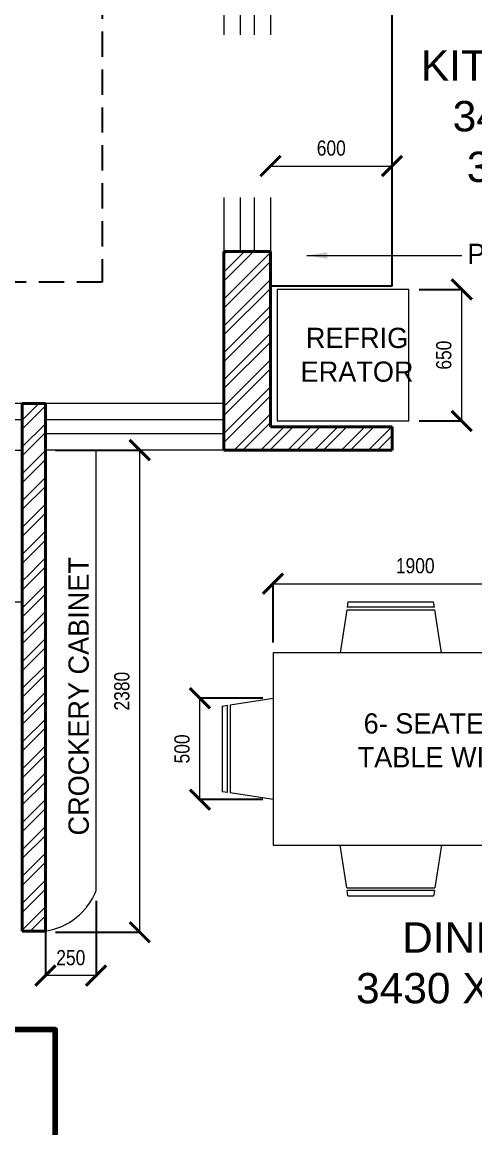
# Model space of a CAD drawing. Header units: millimetres. Extents: x 997936 to 1027636, y 1268519 to 1294901.
# Drawn here: x 1004988 to 1007222, y 1282423 to 1287884 of the extents above; entities that cross this region are included whole.
import ezdxf

# ---------------------------------------------------------------- set-up
doc = ezdxf.new("R2010")
doc.units = ezdxf.units.MM
doc.header["$LTSCALE"] = 500
doc.header["$MEASUREMENT"] = 0
doc.header["$PDMODE"] = 34
doc.header["$PDSIZE"] = 100
doc.linetypes.add('DASHED2', pattern=[0.375, 0.25, -0.125])
for name, color, linetype, lineweight in [('A-Furn', 253, 'Continuous', 0), ('DIMENSION', 7, 'Continuous', 0), ('furniture', 252, 'Continuous', 9), ('GATE', 232, 'Continuous', 9), ('HATCH', 255, 'Continuous', 0), ('PROJECTION', 214, 'DASHED2', 25), ('TEXT', 250, 'Continuous', 9), ('W-wall', 1, 'Continuous', 40), ('WALLS', 1, 'Continuous', 40), ('window', 150, 'Continuous', 9)]:
    doc.layers.add(name, color=color, linetype=linetype, lineweight=lineweight)
doc.layers.add('grid text', color=7, linetype='Continuous', lineweight=18, true_color=0x000000)
doc.styles.get("Standard").update_dxf_attribs({"font": 'ARIALN.TTF', "height": 75})
doc.dimstyles.new('for electrical conduit', dxfattribs={"dimtxt": 175, "dimasz": 80, "dimexe": 1.25, "dimexo": 50, "dimgap": 50, "dimtad": 1, "dimdec": 0, "dimrnd": 5, "dimtxsty": 'Standard', "dimblk": 'ARCHTICK', "dimcen": 2.5, "dimclrd": 256, "dimadec": 0, "dimazin": 0, "dimtfac": 1, "dimtdec": 0, "dimtmove": 0, "dimatfit": 3, "dimfxl": 0, "dimlwd": -1, "dimarcsym": 0})
pattern_1 = [(45, (-73182.42, 76093.13), (-66.291261, 66.291261), []), (45, (-73138.22, 76093.13), (-66.291261, 66.291261), [])]

# ---------------------------------------------------------------- blocks, each defined once
blk = doc.blocks.new('Dining Set - 36 x 72 in.')
at = {"linetype": 'Continuous', "lineweight": 20}
for p, q in [((-22, 27.5), (-22.1562, 26.50042)), ((-22, 27.5), (-6, 27.5)), ((-5.8437, 26.49966), (-6, 27.5)), ((6, 27.5), (5.8438, 26.50042)), ((6, 27.5), (22, 27.5)), ((22.1563, 26.49966), (22, 27.5)), ((-22.2343, 26.00059), (-23.4847, 17.99762)), ((-22.2304, 26), (-5.7608, 26)), ((-5.8416, 26.5), (-22.1534, 26.5)), ((-4.5152, 17.99762), (-5.7655, 25.99926)), ((5.7657, 26.00059), (4.5153, 17.99762)), ((5.7696, 26), (22.2392, 26)), ((22.1584, 26.5), (5.8466, 26.5)), ((23.4848, 17.99762), (22.2345, 25.99926)), ((36, 18), (-36, 18)), ((-36, 18), (-36, -18)), ((36, -18), (36, 18)), ((-44.0006, 8.23428), (-35.9976, 9.48474)), ((44.0006, 8.23428), (35.9976, 9.48474)), ((-45.5, 8), (-44.5004, 8.15617)), ((-45.5, 8), (-45.5, -8)), ((-44.5, -8.15843), (-44.5, 8.15338)), ((-44, 8.23041), (-44, -8.23915)), ((44, 8.23041), (44, -8.23915)), ((44.5, -8.15843), (44.5, 8.15338)), ((45.5, 8), (44.5005, 8.15617)), ((45.5, 8), (45.5, -8)), ((-44.4997, -8.15631), (-45.5, -8)), ((-35.9976, -9.48476), (-43.9993, -8.2345)), ((35.9976, -9.48476), (43.9993, -8.2345)), ((44.4997, -8.15631), (45.5, -8)), ((-36, -18), (36, -18)), ((-22.2343, -26.0006), (-23.4847, -17.99762)), ((-4.5152, -17.99762), (-5.7655, -25.99928)), ((5.7657, -26.0006), (4.5153, -17.99762)), ((23.4848, -17.99762), (22.2345, -25.99928)), ((-22.2304, -26), (-5.7608, -26)), ((-22, -27.5), (-22.1562, -26.50044)), ((-5.8416, -26.5), (-22.1534, -26.5)), ((-5.8437, -26.49967), (-6, -27.5)), ((5.7696, -26), (22.2392, -26)), ((6, -27.5), (5.8438, -26.50044)), ((22.1584, -26.5), (5.8466, -26.5)), ((22.1563, -26.49967), (22, -27.5)), ((-22, -27.5), (-6, -27.5)), ((6, -27.5), (22, -27.5))]:
    blk.add_line(p, q, dxfattribs=at)
blk = doc.blocks.new('_ArchTick')
at = {"layer": 'W-wall', "color": 0, "lineweight": 70, "const_width": 0.15}
blk.add_lwpolyline([(-0.5, -0.5), (0.5, 0.5)], dxfattribs=at)
blk = doc.blocks.new('*D536')
at = {"layer": 'Defpoints', "color": 0}
for p in [(1005103.2, 1285770.4), (1005568.6, 1285770.4), (1005103.2, 1283389.1)]:
    blk.add_point(p, dxfattribs=at)
at = {"layer": 'DIMENSION', "color": 0, "lineweight": -2}
for p, q in [((1005153.2, 1285770.4), (1005569.8, 1285770.4)), ((1005153.2, 1283389.1), (1005569.8, 1283389.1))]:
    blk.add_line(p, q, dxfattribs=at)
at = {"layer": 'DIMENSION'}
blk.add_line((1005568.6, 1283389.1), (1005568.6, 1285770.4), dxfattribs=at)
at = {"layer": 'DIMENSION', "xscale": 100, "yscale": 100, "zscale": 100}
for p, rotation in [((1005568.6, 1285770.4), 90), ((1005568.6, 1283389.1), 270)]:
    blk.add_blockref('_ArchTick', p, dxfattribs=dict(at, rotation=rotation))
at = {"layer": 'DIMENSION', "color": 0, "insert": (1005480.3, 1284579.8), "char_height": 75, "attachment_point": 5, "rotation": 90}
blk.add_mtext('2380', dxfattribs=at)
blk = doc.blocks.new('*D493')
at = {"layer": 'Defpoints', "color": 0}
for p in [(1005865.6, 1284545), (1006226.3, 1284545), (1006226.4, 1284044.2)]:
    blk.add_point(p, dxfattribs=at)
at = {"layer": 'DIMENSION', "color": 0, "lineweight": -2}
for p, q in [((1006176.3, 1284545), (1005864.3, 1284545)), ((1006176.4, 1284044.2), (1005864.3, 1284044.2))]:
    blk.add_line(p, q, dxfattribs=at)
at = {"layer": 'DIMENSION'}
blk.add_line((1005865.6, 1284044.2), (1005865.6, 1284545), dxfattribs=at)
at = {"layer": 'DIMENSION', "xscale": 100, "yscale": 100, "zscale": 100}
for p, rotation in [((1005865.6, 1284545), 90), ((1005865.6, 1284044.2), 270)]:
    blk.add_blockref('_ArchTick', p, dxfattribs=dict(at, rotation=rotation))
at = {"layer": 'DIMENSION', "color": 0, "insert": (1005777.3, 1284294.6), "char_height": 75, "attachment_point": 5, "rotation": 90}
blk.add_mtext('500', dxfattribs=at)
blk = doc.blocks.new('*D494')
at = {"layer": 'Defpoints', "color": 0}
for p in [(1008127.1, 1285110.6), (1006226.3, 1284769.8), (1008127.1, 1284769.8)]:
    blk.add_point(p, dxfattribs=at)
at = {"layer": 'DIMENSION', "color": 0, "lineweight": -2}
for p, q in [((1006226.3, 1284819.8), (1006226.3, 1285111.9)), ((1008127.1, 1284819.8), (1008127.1, 1285111.9))]:
    blk.add_line(p, q, dxfattribs=at)
at = {"layer": 'DIMENSION'}
blk.add_line((1006226.3, 1285110.6), (1008127.1, 1285110.6), dxfattribs=at)
at = {"layer": 'DIMENSION', "xscale": 100, "yscale": 100, "zscale": 100, "rotation": 180}
blk.add_blockref('_ArchTick', (1006226.3, 1285110.6), dxfattribs=at)
at = {"layer": 'DIMENSION', "xscale": 100, "yscale": 100, "zscale": 100}
blk.add_blockref('_ArchTick', (1008127.1, 1285110.6), dxfattribs=at)
at = {"layer": 'DIMENSION', "color": 0, "insert": (1006927.6, 1285198.9), "char_height": 75, "attachment_point": 5}
blk.add_mtext('1900', dxfattribs=at)
blk = doc.blocks.new('*D542')
at = {"layer": 'Defpoints', "color": 0}
for p in [(1005103.2, 1283595), (1005353.4, 1283595), (1005103.2, 1283175.1)]:
    blk.add_point(p, dxfattribs=at)
at = {"layer": 'DIMENSION', "color": 0, "lineweight": -2}
for p, q in [((1005103.2, 1283545), (1005103.2, 1283173.9)), ((1005353.4, 1283545), (1005353.4, 1283173.9))]:
    blk.add_line(p, q, dxfattribs=at)
at = {"layer": 'DIMENSION'}
blk.add_line((1005353.4, 1283175.1), (1005103.2, 1283175.1), dxfattribs=at)
at = {"layer": 'DIMENSION', "xscale": 100, "yscale": 100, "zscale": 100, "rotation": 180}
blk.add_blockref('_ArchTick', (1005103.2, 1283175.1), dxfattribs=at)
at = {"layer": 'DIMENSION', "xscale": 100, "yscale": 100, "zscale": 100}
blk.add_blockref('_ArchTick', (1005353.4, 1283175.1), dxfattribs=at)
at = {"layer": 'DIMENSION', "color": 0, "insert": (1005228.3, 1283263.4), "char_height": 75, "attachment_point": 5}
blk.add_mtext('250', dxfattribs=at)
blk = doc.blocks.new('*D549')
at = {"layer": 'Defpoints', "color": 0}
for p in [(1006896.6, 1286564.1), (1007157.1, 1286564.1), (1006896.6, 1285914.1)]:
    blk.add_point(p, dxfattribs=at)
at = {"layer": 'DIMENSION', "color": 0, "lineweight": -2}
for p, q in [((1006946.6, 1286564.1), (1007158.3, 1286564.1)), ((1006946.6, 1285914.1), (1007158.3, 1285914.1))]:
    blk.add_line(p, q, dxfattribs=at)
at = {"layer": 'DIMENSION'}
blk.add_line((1007157.1, 1285914.1), (1007157.1, 1286564.1), dxfattribs=at)
at = {"layer": 'DIMENSION', "xscale": 100, "yscale": 100, "zscale": 100}
for p, rotation in [((1007157.1, 1286564.1), 90), ((1007157.1, 1285914.1), 270)]:
    blk.add_blockref('_ArchTick', p, dxfattribs=dict(at, rotation=rotation))
at = {"layer": 'DIMENSION', "color": 0, "insert": (1007068.8, 1286239.1), "char_height": 75, "attachment_point": 5, "rotation": 90}
blk.add_mtext('650', dxfattribs=at)
blk = doc.blocks.new('*D550')
at = {"layer": 'Defpoints', "color": 0}
for p in [(1006813.4, 1287173.1), (1006213.4, 1287123.6), (1006813.4, 1287123.6)]:
    blk.add_point(p, dxfattribs=at)
at = {"layer": 'DIMENSION', "color": 0, "lineweight": -2}
for p, q in [((1006213.4, 1287173.1), (1006213.4, 1287174.4)), ((1006813.4, 1287173.1), (1006813.4, 1287174.4))]:
    blk.add_line(p, q, dxfattribs=at)
at = {"layer": 'DIMENSION'}
blk.add_line((1006213.4, 1287173.1), (1006813.4, 1287173.1), dxfattribs=at)
at = {"layer": 'DIMENSION', "xscale": 100, "yscale": 100, "zscale": 100, "rotation": 180}
blk.add_blockref('_ArchTick', (1006213.4, 1287173.1), dxfattribs=at)
at = {"layer": 'DIMENSION', "xscale": 100, "yscale": 100, "zscale": 100}
blk.add_blockref('_ArchTick', (1006813.4, 1287173.1), dxfattribs=at)
at = {"layer": 'DIMENSION', "color": 0, "insert": (1006513.4, 1287261.4), "char_height": 75, "attachment_point": 5}
blk.add_mtext('600', dxfattribs=at)

msp = doc.modelspace()

# ---------------------------------------------------------------- hatches: boundary and pattern name
at = {"lineweight": 0, "ltscale": 200}
h = msp.add_hatch(dxfattribs=at)
h.set_pattern_fill('ANSI32', color=256, scale=250, style=0)
h.set_pattern_definition(pattern_1)
h.paths.add_polyline_path([(1006213.4, 1286750.4), (1005983.4, 1286750.4), (1005983.4, 1285770.4), (1006213.4, 1285770.4)])
h = msp.add_hatch(dxfattribs=at)
h.set_pattern_fill('ANSI32', color=256, scale=250, style=0)
h.set_pattern_definition(pattern_1)
h.paths.add_polyline_path([(1006813.4, 1285885.4), (1006213.4, 1285885.4), (1006213.4, 1285770.4), (1006813.4, 1285770.4)])

# ---------------------------------------------------------------- linework, layer by layer
msp.add_line((1003464.2, 1285020.4), (1004988.2, 1285020.4), dxfattribs=at)
at = {"layer": 'furniture', "lineweight": 25}
msp.add_line((1006813.4, 1286580.6), (1006213.4, 1286580.6), dxfattribs=at)
at = {"layer": 'GATE'}
msp.add_lwpolyline([(1006246.6, 1285914.1), (1006896.6, 1285914.1), (1006896.6, 1286564.1), (1006246.6, 1286564.1)], close=True, dxfattribs=at)
at = {"layer": 'PROJECTION'}
for p, q in [((1005383.4, 1288400.4), (1005383.4, 1286600.4)), ((1005383.4, 1286600.4), (1004179.2, 1286600.4))]:
    msp.add_line(p, q, dxfattribs=at)
at = {"layer": 'TEXT', "color": 3, "lineweight": 90, "ltscale": 200}
msp.add_lwpolyline([(998882, 1282908.5), (1005151.2, 1282908.5), (1005151.2, 1278225.9), (998882, 1278225.9)], close=True, dxfattribs=at)
at = {"layer": 'WALLS', "ltscale": 200}
for p, q in [((1005983.4, 1286750.4), (1006213.4, 1286750.4)), ((1005983.4, 1285770.4), (1005983.4, 1286750.4)), ((1006213.4, 1285885.4), (1006213.4, 1286750.4)), ((1005983.4, 1286000.4), (1005983.4, 1286600.4)), ((1005103.2, 1286000.4), (1004988.2, 1286000.4)), ((1006813.4, 1285885.4), (1006213.4, 1285885.4)), ((1006813.4, 1285885.4), (1006813.4, 1285770.4)), ((1006213.4, 1285770.4), (1005983.4, 1285770.4)), ((1006213.4, 1285770.4), (1006813.4, 1285770.4)), ((1005103.2, 1283394.8), (1004988.2, 1283394.8))]:
    msp.add_line(p, q, dxfattribs=at)
at = {"layer": 'window', "ltscale": 200}
for p, q in [((1005983.4, 1288100.4), (1005983.4, 1286750.4)), ((1006063.4, 1288100.4), (1006063.4, 1286750.4)), ((1006133.4, 1288100.4), (1006133.4, 1286750.4)), ((1006213.4, 1288100.4), (1006213.4, 1286750.4)), ((1005983.4, 1286000.4), (1005103.2, 1286000.4)), ((1005983.4, 1285920.4), (1005103.2, 1285920.4)), ((1005983.4, 1285850.4), (1005103.2, 1285850.4)), ((1005983.4, 1285770.4), (1005103.2, 1285770.4))]:
    msp.add_line(p, q, dxfattribs=at)
msp.add_lwpolyline([(1004988.2, 1286000.4), (1004388.2, 1286000.4), (1004388.2, 1285770.4), (1004988.2, 1285770.4)], close=True, dxfattribs=at)
at = {"layer": 'window', "linetype": 'DASHED2', "ltscale": 0.8}
msp.add_lwpolyline([(1004988.2, 1285920.4), (1004388.2, 1285920.4), (1004388.2, 1285850.4), (1004988.2, 1285850.4)], close=True, dxfattribs=at)

# ---------------------------------------------------------------- block references
at = {"layer": 'HATCH', "xscale": 26.39999999990687, "yscale": 26.39999999990687, "zscale": 26.4}
msp.add_blockref('Dining Set - 36 x 72 in.', (1007176.7, 1284294.6), dxfattribs=at)

# ---------------------------------------------------------------- texts
at = {"layer": 'DIMENSION', "char_height": 100, "width": 731.051, "attachment_point": 2}
for s, insert in [('{\\fCentury Gothic|b0|i0|c0|p34;PLATFORM^JLVL+750}', (1007548.7, 1286789.2)), ('{\\fCentury Gothic|b0|i0|c0|p34;REFRIG^JERATOR}', (1006640.6, 1286374.4))]:
    msp.add_mtext(s, dxfattribs=dict(at, insert=insert))
at = {"layer": 'grid text', "ltscale": 10, "char_height": 150, "width": 3871.847, "attachment_point": 2, "bg_fill": 2}
for s, insert in [('\\A1;{\\fArial|b0|i0|c0|p34;TOILET\\P1525X2260}', (1004234.9, 1285616.6)), ('\\A1;{\\fArial|b0|i0|c0|p34;DINING \\P3430 X 3355}', (1007229.7, 1283438.4))]:
    msp.add_mtext(s, dxfattribs=dict(at, insert=insert))

# ---------------------------------------------------------------- dimensions: what is measured, and where the dimension line sits
at = {"layer": 'DIMENSION'}
dim = msp.add_linear_dim(base=(1007157.1, 1286564.1), p1=(1006896.6, 1285914.1), p2=(1006896.6, 1286564.1), angle=90, dimstyle='for electrical conduit', override={"dimtxt": 100, "dimasz": 100, "dimfxl": 500, "dimfxlon": 1}, dxfattribs=at)
dim.commit()
dim.dimension.update_dxf_attribs({"geometry": '*D549', "text_midpoint": (1007157.1, 1286239.1), "dimtype": 160})
dim = msp.add_linear_dim(base=(1005865.6, 1284545), p1=(1006226.4, 1284044.2), p2=(1006226.3, 1284545), angle=90, dimstyle='for electrical conduit', override={"dimtxt": 100, "dimasz": 100, "dimfxl": 500, "dimfxlon": 1}, dxfattribs=at)
dim.commit()
dim.dimension.update_dxf_attribs({"geometry": '*D493', "text_midpoint": (1005777.3, 1284294.6)})

# ---------------------------------------------------------------- leaders
msp.add_leader([(1006393.6, 1286731.1), (1007157.1, 1286731.1)], dimstyle='for electrical conduit', override={"dimtxt": 100, "dimasz": 100, "dimfxl": 500, "dimfxlon": 1}, dxfattribs=at)

# ---------------------------------------------------------------- next in the draw order: hatches: boundary and pattern name
at = {"lineweight": 0, "ltscale": 200}
h = msp.add_hatch(dxfattribs=at)
h.set_pattern_fill('ANSI32', color=256, scale=250, style=0)
h.set_pattern_definition(pattern_1)
h.paths.add_polyline_path([(1004988.2, 1283394.8), (1004988.2, 1286000.4), (1005103.2, 1286000.4), (1005103.2, 1283394.8)])

# ---------------------------------------------------------------- next in the draw order: linework, layer by layer
at = {"layer": 'A-Furn'}
msp.add_line((1005353.4, 1283595), (1005353.4, 1285770.4), dxfattribs=at)
msp.add_arc((1005054.9, 1283711.6), 320.4, 278.6694, 338.66, dxfattribs=at)
at = {"layer": 'WALLS', "ltscale": 200}
for p, q in [((1004988.2, 1283394.8), (1004988.2, 1286000.4)), ((1005103.2, 1283394.8), (1005103.2, 1286000.4))]:
    msp.add_line(p, q, dxfattribs=at)

# ---------------------------------------------------------------- next in the draw order: texts
at = {"layer": 'DIMENSION', "insert": (1007271.2, 1284470.5, 0), "char_height": 100, "width": 1505.05, "attachment_point": 2, "bg_fill": 2}
msp.add_mtext('{\\fCentury Gothic|b0|i0|c0|p34;6- SEATER DINING TABLE WITH CHAIR}', dxfattribs=at)
at = {"layer": 'grid text', "ltscale": 10, "insert": (1007415.3, 1287744.4), "char_height": 150, "width": 3871.847, "attachment_point": 2, "bg_fill": 2}
msp.add_mtext('\\A1;{\\fArial|b0|i0|c0|p34;KITCHEN \\P3430X\\P3355}', dxfattribs=at)
at = {"layer": 'TEXT', "color": 44, "lineweight": 0, "insert": (1005216.9, 1284554.5), "char_height": 100, "width": 1408.69, "attachment_point": 2, "rotation": 90}
msp.add_mtext('{\\fCentury Gothic|b0|i0|c0|p34;CROCKERY CABINET}', dxfattribs=at)

# ---------------------------------------------------------------- next in the draw order: dimensions: what is measured, and where the dimension line sits
at = {"layer": 'DIMENSION'}
dim = msp.add_linear_dim(base=(1005568.6, 1285770.4), p1=(1005103.2, 1283389.1), p2=(1005103.2, 1285770.4), angle=90, dimstyle='for electrical conduit', override={"dimtxt": 100, "dimasz": 100, "dimfxl": 500, "dimfxlon": 1}, dxfattribs=at)
dim.commit()
dim.dimension.update_dxf_attribs({"geometry": '*D536', "text_midpoint": (1005480.3, 1284579.8)})
for base, p1, p2, picture, middle in [((1008127.1, 1285110.6), (1006226.3, 1284769.8), (1008127.1, 1284769.8), '*D494', (1006927.6, 1285110.6)), ((1005103.2, 1283175.1), (1005353.4, 1283595), (1005103.2, 1283595), '*D542', (1005228.3, 1283175.1))]:
    dim = msp.add_linear_dim(base=base, p1=p1, p2=p2, dimstyle='for electrical conduit', override={"dimtxt": 100, "dimasz": 100, "dimfxl": 500, "dimfxlon": 1}, dxfattribs=at)
    dim.commit()
    dim.dimension.update_dxf_attribs({"geometry": picture, "text_midpoint": middle, "dimtype": 160})

# ---------------------------------------------------------------- next in the draw order: linework, layer by layer
at = {"layer": 'furniture', "lineweight": 25}
msp.add_line((1006813.4, 1286580.6), (1006813.4, 1289238.2), dxfattribs=at)

# ---------------------------------------------------------------- next in the draw order: dimensions: what is measured, and where the dimension line sits
at = {"layer": 'DIMENSION'}
dim = msp.add_linear_dim(base=(1006813.4, 1287173.1), p1=(1006213.4, 1287123.6), p2=(1006813.4, 1287123.6), dimstyle='for electrical conduit', override={"dimtxt": 100, "dimasz": 100, "dimfxl": 500, "dimfxlon": 1}, dxfattribs=at)
dim.commit()
dim.dimension.update_dxf_attribs({"geometry": '*D550', "text_midpoint": (1006513.4, 1287261.4)})

doc.saveas('drawing.dxf')
